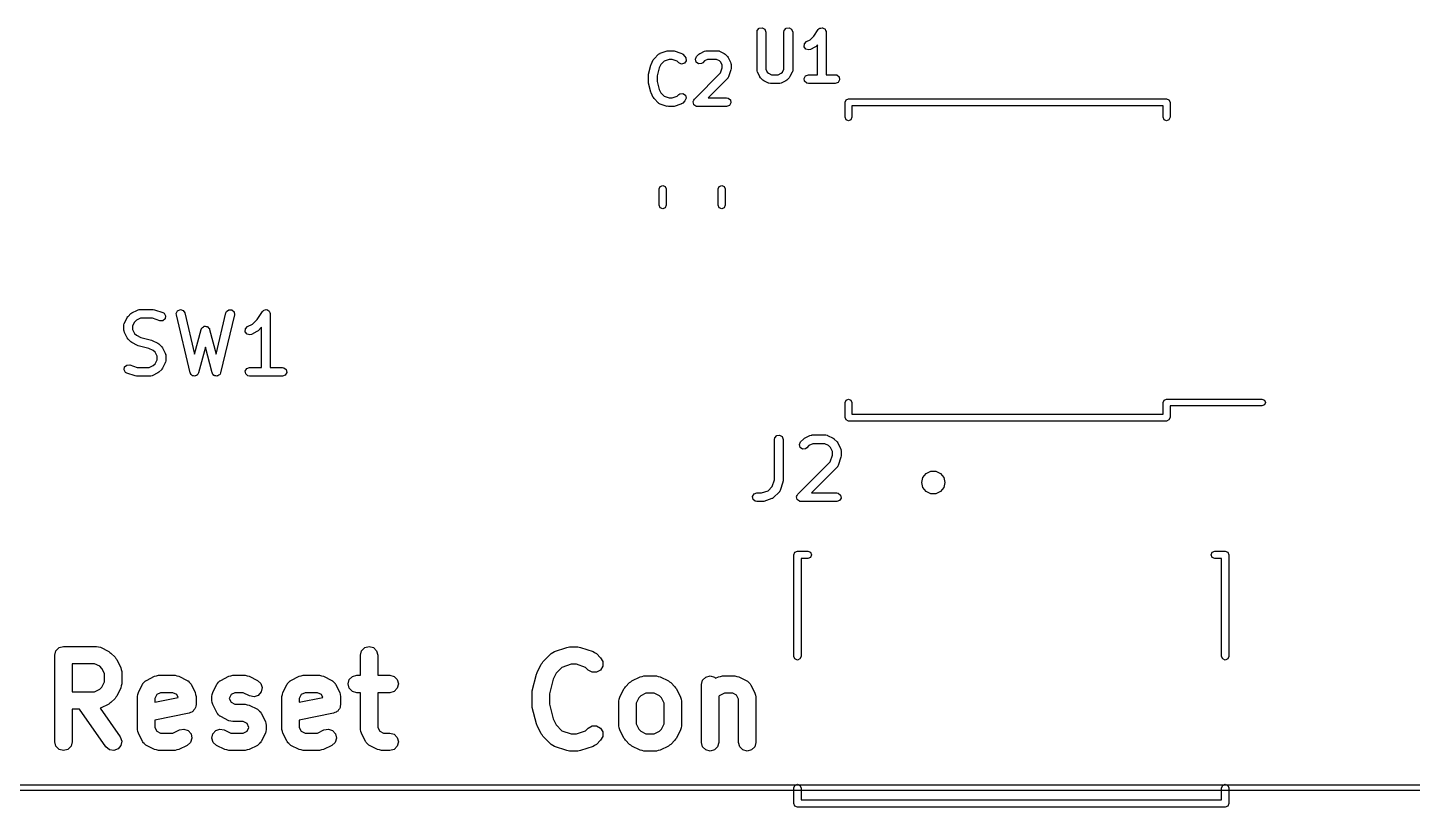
# Model space of a CAD drawing. Extents: x 0 to 4.25, y -4.42 to 0.
# Drawn here: x 0.903 to 1.846, y -4.344 to -3.814 of the extents above; entities that cross this region are included whole.
import ezdxf

# ---------------------------------------------------------------- set-up
doc = ezdxf.new("R2010")
doc.units = 0
doc.header["$MEASUREMENT"] = 0
doc.layers.add('BLACK', color=7, linetype='CONTINUOUS')

msp = doc.modelspace()

# ---------------------------------------------------------------- linework, layer by layer
at = {"layer": 'BLACK', "linetype": 'CONTINUOUS'}
for p, q in [((1.39959, -3.81657), (1.39977, -3.81554)), ((1.39959, -3.84248), (1.39959, -3.81657)), ((1.39977, -3.81554), (1.40109, -3.81397)), ((1.40109, -3.81397), (1.40311, -3.81362)), ((1.40311, -3.81362), (1.40489, -3.81464)), ((1.40489, -3.81464), (1.40559, -3.81657)), ((1.40559, -3.81657), (1.40559, -3.84177)), ((1.41787, -3.81657), (1.41805, -3.81554)), ((1.41787, -3.84177), (1.41787, -3.81657)), ((1.41805, -3.81554), (1.41937, -3.81397)), ((1.41937, -3.81397), (1.42139, -3.81362)), ((1.42139, -3.81362), (1.42317, -3.81464)), ((1.42317, -3.81464), (1.42387, -3.81657)), ((1.42387, -3.81657), (1.42387, -3.84248)), ((1.43835, -3.81923), (1.44123, -3.81491)), ((1.44123, -3.81491), (1.44195, -3.81415)), ((1.44195, -3.81415), (1.44212, -3.8141)), ((1.44212, -3.8141), (1.44223, -3.81397)), ((1.44223, -3.81397), (1.44309, -3.81382)), ((1.44309, -3.81382), (1.44392, -3.81358)), ((1.44392, -3.81358), (1.44408, -3.81365)), ((1.44408, -3.81365), (1.44425, -3.81362)), ((1.44425, -3.81362), (1.44501, -3.81405)), ((1.44501, -3.81405), (1.4458, -3.8144)), ((1.4458, -3.8144), (1.44588, -3.81456)), ((1.44588, -3.81456), (1.44603, -3.81464)), ((1.44603, -3.81464), (1.44633, -3.81546)), ((1.44633, -3.81546), (1.44671, -3.81624)), ((1.44671, -3.81624), (1.44667, -3.81641)), ((1.44667, -3.81641), (1.44673, -3.81657)), ((1.44673, -3.81657), (1.44673, -3.84557)), ((1.43171, -3.82657), (1.43183, -3.82452)), ((1.43293, -3.82822), (1.43171, -3.82657)), ((1.43183, -3.82452), (1.43325, -3.82303)), ((1.43325, -3.82303), (1.43586, -3.82172)), ((1.43586, -3.82172), (1.43835, -3.81923)), ((1.43898, -3.82687), (1.43593, -3.8284)), ((1.43902, -3.82683), (1.43898, -3.82687)), ((1.43976, -3.82631), (1.43902, -3.82683)), ((1.44073, -3.82534), (1.43976, -3.82631)), ((1.44073, -3.84557), (1.44073, -3.82534)), ((1.32744, -3.83852), (1.32896, -3.83547)), ((1.32896, -3.83547), (1.3295, -3.83475)), ((1.3295, -3.83475), (1.32952, -3.83469)), ((1.32952, -3.83469), (1.33257, -3.83164)), ((1.33257, -3.83164), (1.33342, -3.83104)), ((1.33342, -3.83104), (1.3336, -3.83103)), ((1.3336, -3.83103), (1.33374, -3.83092)), ((1.33374, -3.83092), (1.33832, -3.82939)), ((1.33631, -3.83639), (1.33411, -3.83859)), ((1.33975, -3.83524), (1.33631, -3.83639)), ((1.33832, -3.82939), (1.3392, -3.82926)), ((1.3392, -3.82926), (1.33926, -3.82924)), ((1.33926, -3.82924), (1.34231, -3.82924)), ((1.34182, -3.83524), (1.33975, -3.83524)), ((1.34526, -3.83639), (1.34182, -3.83524)), ((1.34231, -3.82924), (1.34319, -3.8294)), ((1.34319, -3.8294), (1.34326, -3.82939)), ((1.34326, -3.82939), (1.34783, -3.83092)), ((1.34629, -3.83741), (1.34526, -3.83639)), ((1.34783, -3.83092), (1.34875, -3.83141)), ((1.34875, -3.83141), (1.34884, -3.83157)), ((1.34884, -3.83157), (1.349, -3.83164)), ((1.349, -3.83164), (1.35053, -3.83317)), ((1.3513, -3.83606), (1.35013, -3.83774)), ((1.35053, -3.83317), (1.35113, -3.83402)), ((1.35113, -3.83402), (1.3513, -3.83606)), ((1.35761, -3.83503), (1.35848, -3.83317)), ((1.35814, -3.83701), (1.35761, -3.83503)), ((1.35982, -3.83819), (1.35814, -3.83701)), ((1.35848, -3.83317), (1.36, -3.83164)), ((1.36, -3.83164), (1.36073, -3.83113)), ((1.36073, -3.83113), (1.36078, -3.83108)), ((1.36078, -3.83108), (1.36383, -3.82956)), ((1.3639, -3.83623), (1.36272, -3.83741)), ((1.36383, -3.82956), (1.36483, -3.82926)), ((1.36588, -3.83524), (1.3639, -3.83623)), ((1.36483, -3.82926), (1.365, -3.8293)), ((1.365, -3.8293), (1.36517, -3.82924)), ((1.36517, -3.82924), (1.37279, -3.82924)), ((1.37208, -3.83524), (1.36588, -3.83524)), ((1.37406, -3.83623), (1.37208, -3.83524)), ((1.37279, -3.82924), (1.37381, -3.82942)), ((1.37381, -3.82942), (1.37395, -3.82954)), ((1.37395, -3.82954), (1.37413, -3.82956)), ((1.37489, -3.83706), (1.37406, -3.83623)), ((1.37413, -3.82956), (1.37718, -3.83108)), ((1.37718, -3.83108), (1.3779, -3.83161)), ((1.3779, -3.83161), (1.37796, -3.83164)), ((1.37796, -3.83164), (1.37948, -3.83317)), ((1.37948, -3.83317), (1.37999, -3.8339)), ((1.37999, -3.8339), (1.38004, -3.83395)), ((1.38004, -3.83395), (1.38157, -3.83699)), ((1.38157, -3.83699), (1.38186, -3.83799)), ((1.43493, -3.82869), (1.43293, -3.82822)), ((1.43593, -3.8284), (1.43493, -3.82869)), ((1.3256, -3.84595), (1.3257, -3.84536)), ((1.3256, -3.85053), (1.3256, -3.84595)), ((1.32569, -3.84523), (1.32721, -3.83913)), ((1.3257, -3.84536), (1.32569, -3.84523)), ((1.32721, -3.83913), (1.32742, -3.83866)), ((1.32742, -3.83866), (1.32744, -3.83852)), ((1.33295, -3.84091), (1.3316, -3.84632)), ((1.3316, -3.84632), (1.3316, -3.85016)), ((1.33411, -3.83859), (1.33295, -3.84091)), ((1.34815, -3.83828), (1.34629, -3.83741)), ((1.35013, -3.83774), (1.34815, -3.83828)), ((1.35695, -3.86212), (1.37474, -3.84433)), ((1.36187, -3.83801), (1.35982, -3.83819)), ((1.36272, -3.83741), (1.36187, -3.83801)), ((1.37474, -3.84433), (1.37588, -3.8409)), ((1.37588, -3.83904), (1.37489, -3.83706)), ((1.37588, -3.8409), (1.37588, -3.83904)), ((1.38173, -3.84233), (1.38021, -3.8469)), ((1.38188, -3.84138), (1.38173, -3.84227)), ((1.38173, -3.84227), (1.38173, -3.84233)), ((1.38186, -3.83799), (1.38182, -3.83817)), ((1.38182, -3.83817), (1.38188, -3.83834)), ((1.38188, -3.83834), (1.38188, -3.84138)), ((1.39965, -3.84264), (1.39959, -3.84248)), ((1.39961, -3.84282), (1.39965, -3.84264)), ((1.3999, -3.84382), (1.39961, -3.84282)), ((1.40143, -3.84686), (1.3999, -3.84382)), ((1.40559, -3.84177), (1.40658, -3.84375)), ((1.40658, -3.84375), (1.40741, -3.84458)), ((1.40741, -3.84458), (1.40939, -3.84557)), ((1.40939, -3.84557), (1.41407, -3.84557)), ((1.41407, -3.84557), (1.41605, -3.84458)), ((1.41605, -3.84458), (1.41688, -3.84375)), ((1.41688, -3.84375), (1.41787, -3.84177)), ((1.42356, -3.84382), (1.42203, -3.84686)), ((1.42358, -3.84364), (1.42356, -3.84382)), ((1.42369, -3.8435), (1.42358, -3.84364)), ((1.42387, -3.84248), (1.42369, -3.8435)), ((1.43163, -3.84805), (1.43266, -3.84627)), ((1.43266, -3.84627), (1.43459, -3.84557)), ((1.43459, -3.84557), (1.44073, -3.84557)), ((1.44673, -3.84557), (1.45287, -3.84557)), ((1.45287, -3.84557), (1.4539, -3.84575)), ((1.4539, -3.84575), (1.45547, -3.84707)), ((1.32564, -3.85066), (1.3256, -3.85053)), ((1.32569, -3.85125), (1.32564, -3.85066)), ((1.32721, -3.85735), (1.32569, -3.85125)), ((1.3316, -3.85016), (1.33295, -3.85557)), ((1.33295, -3.85557), (1.33411, -3.85789)), ((1.37948, -3.84808), (1.36632, -3.86124)), ((1.37956, -3.84791), (1.37948, -3.84808)), ((1.37971, -3.84782), (1.37956, -3.84791)), ((1.38021, -3.8469), (1.37971, -3.84782)), ((1.40148, -3.84691), (1.40143, -3.84686)), ((1.40199, -3.84764), (1.40148, -3.84691)), ((1.40351, -3.84917), (1.40199, -3.84764)), ((1.40357, -3.8492), (1.40351, -3.84917)), ((1.40429, -3.84973), (1.40357, -3.8492)), ((1.40734, -3.85125), (1.40429, -3.84973)), ((1.40752, -3.85127), (1.40734, -3.85125)), ((1.40766, -3.85139), (1.40752, -3.85127)), ((1.40868, -3.85157), (1.40766, -3.85139)), ((1.41478, -3.85157), (1.40868, -3.85157)), ((1.41495, -3.85151), (1.41478, -3.85157)), ((1.41512, -3.85155), (1.41495, -3.85151)), ((1.41612, -3.85125), (1.41512, -3.85155)), ((1.41917, -3.84973), (1.41612, -3.85125)), ((1.41921, -3.84968), (1.41917, -3.84973)), ((1.41995, -3.84917), (1.41921, -3.84968)), ((1.42147, -3.84764), (1.41995, -3.84917)), ((1.4215, -3.84759), (1.42147, -3.84764)), ((1.42203, -3.84686), (1.4215, -3.84759)), ((1.43199, -3.85007), (1.43163, -3.84805)), ((1.43356, -3.85139), (1.43199, -3.85007)), ((1.43459, -3.85157), (1.43356, -3.85139)), ((1.45287, -3.85157), (1.43459, -3.85157)), ((1.4548, -3.85087), (1.45287, -3.85157)), ((1.45583, -3.84909), (1.4548, -3.85087)), ((1.45547, -3.84707), (1.45583, -3.84909)), ((1.32729, -3.85747), (1.32721, -3.85735)), ((1.32744, -3.85796), (1.32729, -3.85747)), ((1.32896, -3.86101), (1.32744, -3.85796)), ((1.32901, -3.86106), (1.32896, -3.86101)), ((1.32952, -3.86179), (1.32901, -3.86106)), ((1.33257, -3.86484), (1.32952, -3.86179)), ((1.33273, -3.86491), (1.33257, -3.86484)), ((1.33283, -3.86507), (1.33273, -3.86491)), ((1.33374, -3.86556), (1.33283, -3.86507)), ((1.33411, -3.85789), (1.33631, -3.86009)), ((1.33631, -3.86009), (1.33975, -3.86124)), ((1.33975, -3.86124), (1.34182, -3.86124)), ((1.34182, -3.86124), (1.34526, -3.86009)), ((1.34526, -3.86009), (1.34629, -3.85907)), ((1.34629, -3.85907), (1.34714, -3.85847)), ((1.34714, -3.85847), (1.34918, -3.85829)), ((1.349, -3.86484), (1.34815, -3.86544)), ((1.35053, -3.86331), (1.349, -3.86484)), ((1.34918, -3.85829), (1.35086, -3.85947)), ((1.3514, -3.86145), (1.35053, -3.86331)), ((1.35086, -3.85947), (1.3514, -3.86145)), ((1.35608, -3.86398), (1.35614, -3.86385)), ((1.35632, -3.86485), (1.35608, -3.86398)), ((1.35612, -3.86372), (1.35657, -3.86294)), ((1.35614, -3.86385), (1.35612, -3.86372)), ((1.35648, -3.86574), (1.35632, -3.86485)), ((1.35657, -3.86294), (1.35695, -3.86212)), ((1.36632, -3.86124), (1.37888, -3.86124)), ((1.37888, -3.86124), (1.37991, -3.86142)), ((1.37991, -3.86142), (1.38148, -3.86274)), ((1.38184, -3.86476), (1.38081, -3.86654)), ((1.38148, -3.86274), (1.38184, -3.86476)), ((1.45953, -3.86429), (1.46022, -3.86262)), ((1.45953, -3.87453), (1.45953, -3.86429)), ((1.46022, -3.86262), (1.46189, -3.86193)), ((1.46189, -3.86193), (1.67843, -3.86193)), ((1.67843, -3.86193), (1.6801, -3.86262)), ((1.6801, -3.86262), (1.68079, -3.86429)), ((1.68079, -3.86429), (1.68079, -3.87453)), ((1.33832, -3.86709), (1.33374, -3.86556)), ((1.33838, -3.86708), (1.33832, -3.86709)), ((1.33926, -3.86724), (1.33838, -3.86708)), ((1.34231, -3.86724), (1.33926, -3.86724)), ((1.34237, -3.86722), (1.34231, -3.86724)), ((1.34326, -3.86709), (1.34237, -3.86722)), ((1.34783, -3.86556), (1.34326, -3.86709)), ((1.34797, -3.86545), (1.34783, -3.86556)), ((1.34815, -3.86544), (1.34797, -3.86545)), ((1.35658, -3.86583), (1.35648, -3.86574)), ((1.35662, -3.86596), (1.35658, -3.86583)), ((1.35736, -3.86648), (1.35662, -3.86596)), ((1.35805, -3.86706), (1.35736, -3.86648)), ((1.35823, -3.86709), (1.35805, -3.86706)), ((1.3583, -3.86714), (1.35823, -3.86709)), ((1.35843, -3.86713), (1.3583, -3.86714)), ((1.35907, -3.86724), (1.35843, -3.86713)), ((1.37888, -3.86724), (1.35907, -3.86724)), ((1.38081, -3.86654), (1.37888, -3.86724)), ((1.46022, -3.8762), (1.45953, -3.87453)), ((1.46425, -3.87453), (1.46356, -3.8762)), ((1.67606, -3.86665), (1.46425, -3.86665)), ((1.46425, -3.86665), (1.46425, -3.87453)), ((1.67606, -3.87453), (1.67606, -3.86665)), ((1.67675, -3.8762), (1.67606, -3.87453)), ((1.68079, -3.87453), (1.6801, -3.8762)), ((1.46189, -3.87689), (1.46022, -3.8762)), ((1.46356, -3.8762), (1.46189, -3.87689)), ((1.67843, -3.87689), (1.67675, -3.8762)), ((1.6801, -3.8762), (1.67843, -3.87689)), ((1.33303, -3.92332), (1.33372, -3.92165)), ((1.33372, -3.92165), (1.33539, -3.92096)), ((1.33539, -3.92096), (1.33706, -3.92165)), ((1.33706, -3.92165), (1.33776, -3.92332)), ((1.37319, -3.92332), (1.37388, -3.92165)), ((1.37388, -3.92165), (1.37555, -3.92096)), ((1.37555, -3.92096), (1.37722, -3.92165)), ((1.37722, -3.92165), (1.37791, -3.92332)), ((1.33303, -3.93439), (1.33303, -3.92332)), ((1.33776, -3.92332), (1.33776, -3.93439)), ((1.37319, -3.93439), (1.37319, -3.92332)), ((1.37791, -3.92332), (1.37791, -3.93439)), ((1.33372, -3.93606), (1.33303, -3.93439)), ((1.33539, -3.93676), (1.33372, -3.93606)), ((1.33706, -3.93606), (1.33539, -3.93676)), ((1.33776, -3.93439), (1.33706, -3.93606)), ((1.37388, -3.93606), (1.37319, -3.93439)), ((1.37555, -3.93676), (1.37388, -3.93606)), ((1.37722, -3.93606), (1.37555, -3.93676)), ((1.37791, -3.93439), (1.37722, -3.93606)), ((0.973951, -4.0076), (0.977701, -4.00572)), ((0.977701, -4.00572), (0.978684, -4.00543)), ((0.978684, -4.00543), (0.978855, -4.00547)), ((0.978855, -4.00547), (0.979021, -4.00541)), ((0.979021, -4.00541), (0.988395, -4.00541)), ((0.988395, -4.00541), (0.989265, -4.00556)), ((0.989265, -4.00556), (0.989329, -4.00556)), ((0.989329, -4.00556), (0.994953, -4.00744)), ((1.00421, -4.00802), (1.00511, -4.00622)), ((1.00511, -4.00622), (1.00697, -4.00541)), ((1.00697, -4.00541), (1.0089, -4.00599)), ((1.0089, -4.00599), (1.01002, -4.00768)), ((1.03802, -4.00768), (1.03842, -4.00674)), ((1.03842, -4.00674), (1.04004, -4.00553)), ((1.04004, -4.00553), (1.04206, -4.00565)), ((1.04206, -4.00565), (1.04353, -4.00704)), ((1.05922, -4.0121), (1.0628, -4.00672)), ((1.0628, -4.00672), (1.06351, -4.00598)), ((1.06351, -4.00598), (1.06368, -4.00593)), ((1.06368, -4.00593), (1.06378, -4.0058)), ((1.06378, -4.0058), (1.06463, -4.00566)), ((1.06463, -4.00566), (1.06545, -4.00541)), ((1.06545, -4.00541), (1.06561, -4.00548)), ((1.06561, -4.00548), (1.06577, -4.00545)), ((1.06577, -4.00545), (1.06652, -4.00588)), ((1.06652, -4.00588), (1.0673, -4.00623)), ((1.0673, -4.00623), (1.06738, -4.00638)), ((1.06738, -4.00638), (1.06752, -4.00646)), ((1.06752, -4.00646), (1.06782, -4.00727)), ((0.96857, -4.01586), (0.968748, -4.01485)), ((0.96857, -4.01961), (0.96857, -4.01586)), ((0.968748, -4.01485), (0.968861, -4.01472)), ((0.968861, -4.01472), (0.968881, -4.01454)), ((0.968881, -4.01454), (0.970756, -4.01079)), ((0.970756, -4.01079), (0.971282, -4.01008)), ((0.971282, -4.01008), (0.971309, -4.01002)), ((0.971309, -4.01002), (0.973184, -4.00815)), ((0.973184, -4.00815), (0.973907, -4.00764)), ((0.973907, -4.00764), (0.973951, -4.0076)), ((0.975824, -4.01386), (0.974475, -4.01656)), ((0.977021, -4.01266), (0.975824, -4.01386)), ((0.979718, -4.01131), (0.977021, -4.01266)), ((0.987916, -4.01131), (0.979718, -4.01131)), ((0.993086, -4.01304), (0.987916, -4.01131)), ((0.995105, -4.01298), (0.993086, -4.01304)), ((0.994953, -4.00744), (0.995855, -4.00792)), ((0.996616, -4.01164), (0.995105, -4.01298)), ((0.995855, -4.00792), (0.996912, -4.00964)), ((0.996912, -4.00964), (0.996616, -4.01164)), ((1.00427, -4.00905), (1.00421, -4.00802)), ((1.01364, -4.04842), (1.00427, -4.00905)), ((1.01002, -4.00768), (1.01668, -4.03566)), ((1.03135, -4.03566), (1.03802, -4.00768)), ((1.04376, -4.00905), (1.03439, -4.04842)), ((1.04353, -4.00704), (1.04376, -4.00905)), ((1.05269, -4.01697), (1.05601, -4.01531)), ((1.05601, -4.01531), (1.05922, -4.0121)), ((1.06782, -4.00727), (1.0682, -4.00804)), ((1.0682, -4.00804), (1.06816, -4.0082)), ((1.06816, -4.0082), (1.06821, -4.00836)), ((1.06821, -4.00836), (1.06821, -4.04478)), ((0.96863, -4.01978), (0.96857, -4.01961)), ((0.968589, -4.01995), (0.96863, -4.01978)), ((0.968881, -4.02093), (0.968589, -4.01995)), ((0.970756, -4.02468), (0.968881, -4.02093)), ((0.970803, -4.02472), (0.970756, -4.02468)), ((0.971309, -4.02545), (0.970803, -4.02472)), ((0.973184, -4.02732), (0.971309, -4.02545)), ((0.974475, -4.01656), (0.974475, -4.01891)), ((0.974475, -4.01891), (0.975824, -4.02161)), ((0.975824, -4.02161), (0.977021, -4.02281)), ((0.977021, -4.02281), (0.980052, -4.02432)), ((0.980052, -4.02432), (0.987237, -4.02612)), ((1.01668, -4.03566), (1.02116, -4.01885)), ((1.02116, -4.01885), (1.02159, -4.01792)), ((1.02159, -4.01792), (1.02182, -4.01776)), ((1.02182, -4.01776), (1.02193, -4.01752)), ((1.02193, -4.01752), (1.02262, -4.0172)), ((1.02262, -4.0172), (1.02325, -4.01676)), ((1.02325, -4.01676), (1.02352, -4.01678)), ((1.02352, -4.01678), (1.02376, -4.01667)), ((1.02376, -4.01667), (1.0245, -4.01687)), ((1.0245, -4.01687), (1.02526, -4.01693)), ((1.02526, -4.01693), (1.02545, -4.01712)), ((1.02545, -4.01712), (1.02571, -4.01719)), ((1.02571, -4.01719), (1.02615, -4.01782)), ((1.02615, -4.01782), (1.02669, -4.01836)), ((1.02669, -4.01836), (1.02671, -4.01863)), ((1.02671, -4.01863), (1.02687, -4.01885)), ((1.02687, -4.01885), (1.03135, -4.03566)), ((1.05118, -4.02045), (1.0513, -4.01844)), ((1.05239, -4.02207), (1.05118, -4.02045)), ((1.0513, -4.01844), (1.05269, -4.01697)), ((1.05435, -4.02254), (1.05239, -4.02207)), ((1.05533, -4.02225), (1.05435, -4.02254)), ((1.05908, -4.02038), (1.05533, -4.02225)), ((1.05913, -4.02033), (1.05908, -4.02038)), ((1.05985, -4.01982), (1.05913, -4.02033)), ((1.06231, -4.01736), (1.05985, -4.01982)), ((1.06231, -4.04478), (1.06231, -4.01736)), ((0.973242, -4.02735), (0.973184, -4.02732)), ((0.973951, -4.02788), (0.973242, -4.02735)), ((0.977701, -4.02975), (0.973951, -4.02788)), ((0.97784, -4.02977), (0.977701, -4.02975)), ((0.978305, -4.02997), (0.97784, -4.02977)), ((0.98549, -4.03177), (0.978305, -4.02997)), ((0.988521, -4.03329), (0.98549, -4.03177)), ((0.987237, -4.02612), (0.987702, -4.02633)), ((0.987702, -4.02633), (0.987841, -4.02634)), ((0.987841, -4.02634), (0.99159, -4.02822)), ((0.989718, -4.03448), (0.988521, -4.03329)), ((0.991067, -4.03718), (0.989718, -4.03448)), ((0.99159, -4.02822), (0.9923, -4.02874)), ((0.9923, -4.02874), (0.992358, -4.02877)), ((0.992358, -4.02877), (0.994233, -4.03065)), ((0.994233, -4.03065), (0.994739, -4.03137)), ((0.994739, -4.03137), (0.994786, -4.03141)), ((0.994786, -4.03141), (0.996661, -4.03516)), ((1.02402, -4.03107), (1.01937, -4.04849)), ((1.02866, -4.04849), (1.02402, -4.03107)), ((0.968629, -4.04645), (0.968926, -4.04445)), ((0.968926, -4.04445), (0.970437, -4.04311)), ((0.970437, -4.04311), (0.972456, -4.04306)), ((0.972456, -4.04306), (0.977626, -4.04478)), ((0.985823, -4.04478), (0.988521, -4.04343)), ((0.988521, -4.04343), (0.989718, -4.04223)), ((0.989718, -4.04223), (0.991067, -4.03954)), ((0.991067, -4.03954), (0.991067, -4.03718)), ((0.996661, -4.04155), (0.994786, -4.0453)), ((0.996661, -4.03516), (0.996953, -4.03615)), ((0.996681, -4.04138), (0.996661, -4.04155)), ((0.996794, -4.04124), (0.996681, -4.04138)), ((0.996972, -4.04023), (0.996794, -4.04124)), ((0.996953, -4.03615), (0.996912, -4.03632)), ((0.996912, -4.03632), (0.996972, -4.03648)), ((0.996972, -4.03648), (0.996972, -4.04023)), ((0.969687, -4.04817), (0.968629, -4.04645)), ((0.970589, -4.04866), (0.969687, -4.04817)), ((0.976213, -4.05053), (0.970589, -4.04866)), ((0.976277, -4.05053), (0.976213, -4.05053)), ((0.977147, -4.05068), (0.976277, -4.05053)), ((0.98652, -4.05068), (0.977147, -4.05068)), ((0.977626, -4.04478), (0.985823, -4.04478)), ((0.986686, -4.05062), (0.98652, -4.05068)), ((0.986858, -4.05066), (0.986686, -4.05062)), ((0.987841, -4.05037), (0.986858, -4.05066)), ((0.99159, -4.0485), (0.987841, -4.05037)), ((0.991635, -4.04845), (0.99159, -4.0485)), ((0.992358, -4.04794), (0.991635, -4.04845)), ((0.994233, -4.04607), (0.992358, -4.04794)), ((0.99426, -4.04601), (0.994233, -4.04607)), ((0.994786, -4.0453), (0.99426, -4.04601)), ((1.01381, -4.04867), (1.01364, -4.04842)), ((1.01384, -4.04898), (1.01381, -4.04867)), ((1.01436, -4.0495), (1.01384, -4.04898)), ((1.01476, -4.0501), (1.01436, -4.0495)), ((1.01505, -4.05019), (1.01476, -4.0501)), ((1.01527, -4.05041), (1.01505, -4.05019)), ((1.016, -4.05047), (1.01527, -4.05041)), ((1.01669, -4.05068), (1.016, -4.05047)), ((1.01698, -4.05056), (1.01669, -4.05068)), ((1.01728, -4.05058), (1.01698, -4.05056)), ((1.01788, -4.05017), (1.01728, -4.05058)), ((1.01855, -4.04988), (1.01788, -4.05017)), ((1.01868, -4.0496), (1.01855, -4.04988)), ((1.01894, -4.04942), (1.01868, -4.0496)), ((1.01937, -4.04849), (1.01894, -4.04942)), ((1.02884, -4.04875), (1.02866, -4.04849)), ((1.02887, -4.04905), (1.02884, -4.04875)), ((1.0294, -4.04955), (1.02887, -4.04905)), ((1.02982, -4.05015), (1.0294, -4.04955)), ((1.03012, -4.05023), (1.02982, -4.05015)), ((1.03034, -4.05044), (1.03012, -4.05023)), ((1.03107, -4.05048), (1.03034, -4.05044)), ((1.03177, -4.05067), (1.03107, -4.05048)), ((1.03205, -4.05054), (1.03177, -4.05067)), ((1.03236, -4.05056), (1.03205, -4.05054)), ((1.03294, -4.05013), (1.03236, -4.05056)), ((1.0336, -4.04982), (1.03294, -4.05013)), ((1.03373, -4.04954), (1.0336, -4.04982)), ((1.03398, -4.04936), (1.03373, -4.04954)), ((1.03439, -4.04842), (1.03398, -4.04936)), ((1.0511, -4.04722), (1.05211, -4.04547)), ((1.05145, -4.04921), (1.0511, -4.04722)), ((1.053, -4.05051), (1.05145, -4.04921)), ((1.05211, -4.04547), (1.05401, -4.04478)), ((1.05401, -4.05068), (1.053, -4.05051)), ((1.05401, -4.04478), (1.06231, -4.04478)), ((1.07651, -4.05068), (1.05401, -4.05068)), ((1.06821, -4.04478), (1.07651, -4.04478)), ((1.07651, -4.04478), (1.07752, -4.04496)), ((1.07841, -4.04999), (1.07651, -4.05068)), ((1.07752, -4.04496), (1.07907, -4.04626)), ((1.07942, -4.04824), (1.07841, -4.04999)), ((1.07907, -4.04626), (1.07942, -4.04824)), ((1.45953, -4.06862), (1.46022, -4.06695)), ((1.45953, -4.07886), (1.45953, -4.06862)), ((1.46022, -4.06695), (1.46189, -4.06626)), ((1.46189, -4.06626), (1.46356, -4.06695)), ((1.46356, -4.06695), (1.46425, -4.06862)), ((1.46425, -4.06862), (1.46425, -4.0765)), ((1.67606, -4.06862), (1.67675, -4.06695)), ((1.67606, -4.0765), (1.67606, -4.06862)), ((1.67675, -4.06695), (1.67843, -4.06626)), ((1.67843, -4.06626), (1.74339, -4.06626)), ((1.74339, -4.07098), (1.68079, -4.07098)), ((1.68079, -4.07098), (1.68079, -4.07886)), ((1.74339, -4.06626), (1.74506, -4.06695)), ((1.74506, -4.07029), (1.74339, -4.07098)), ((1.74506, -4.06695), (1.74575, -4.06862)), ((1.74575, -4.06862), (1.74506, -4.07029)), ((1.46022, -4.08053), (1.45953, -4.07886)), ((1.46189, -4.08122), (1.46022, -4.08053)), ((1.67843, -4.08122), (1.46189, -4.08122)), ((1.46425, -4.0765), (1.67606, -4.0765)), ((1.6801, -4.08053), (1.67843, -4.08122)), ((1.68079, -4.07886), (1.6801, -4.08053)), ((1.41169, -4.09269), (1.41299, -4.09114)), ((1.41299, -4.09114), (1.41498, -4.09079)), ((1.41498, -4.09079), (1.41672, -4.0918)), ((1.43191, -4.09293), (1.43566, -4.09105)), ((1.43566, -4.09105), (1.43664, -4.09076)), ((1.43664, -4.09076), (1.43682, -4.0908)), ((1.43682, -4.0908), (1.43698, -4.09074)), ((1.43698, -4.09074), (1.44636, -4.09074)), ((1.44636, -4.09074), (1.44737, -4.09092)), ((1.44737, -4.09092), (1.44751, -4.09103)), ((1.44751, -4.09103), (1.44768, -4.09105)), ((1.44768, -4.09105), (1.45144, -4.09293)), ((1.41151, -4.0937), (1.41169, -4.09269)), ((1.41151, -4.12136), (1.41151, -4.0937)), ((1.41672, -4.0918), (1.41742, -4.0937)), ((1.41742, -4.0937), (1.41742, -4.12184)), ((1.42841, -4.09719), (1.42926, -4.09536)), ((1.42893, -4.09914), (1.42841, -4.09719)), ((1.43059, -4.1003), (1.42893, -4.09914)), ((1.42926, -4.09536), (1.43114, -4.09348)), ((1.4326, -4.10012), (1.43059, -4.1003)), ((1.43114, -4.09348), (1.43186, -4.09298)), ((1.43186, -4.09298), (1.43191, -4.09293)), ((1.43344, -4.09954), (1.4326, -4.10012)), ((1.43498, -4.098), (1.43344, -4.09954)), ((1.43768, -4.09665), (1.43498, -4.098)), ((1.44567, -4.09665), (1.43768, -4.09665)), ((1.44837, -4.098), (1.44567, -4.09665)), ((1.44957, -4.0992), (1.44837, -4.098)), ((1.45092, -4.1019), (1.44957, -4.0992)), ((1.45144, -4.09293), (1.45215, -4.09346)), ((1.45215, -4.09346), (1.4522, -4.09348)), ((1.4522, -4.09348), (1.45408, -4.09536)), ((1.45408, -4.09536), (1.45459, -4.09608)), ((1.45459, -4.09608), (1.45463, -4.09613)), ((1.45463, -4.09613), (1.45651, -4.09988)), ((1.45651, -4.09988), (1.4568, -4.10086)), ((1.4568, -4.10086), (1.45676, -4.10104)), ((1.42739, -4.13101), (1.44941, -4.10899)), ((1.44941, -4.10899), (1.45092, -4.10448)), ((1.45092, -4.10448), (1.45092, -4.1019)), ((1.45667, -4.10589), (1.45479, -4.11152)), ((1.45682, -4.10495), (1.45667, -4.10582)), ((1.45667, -4.10582), (1.45667, -4.10589)), ((1.45676, -4.10104), (1.45682, -4.1012)), ((1.45682, -4.1012), (1.45682, -4.10495)), ((1.45408, -4.11267), (1.4366, -4.13015)), ((1.45416, -4.11251), (1.45408, -4.11267)), ((1.45431, -4.11242), (1.45416, -4.11251)), ((1.45479, -4.11152), (1.45431, -4.11242)), ((1.51173, -4.12308), (1.51252, -4.11966)), ((1.51252, -4.11966), (1.5147, -4.11693)), ((1.5147, -4.11693), (1.51786, -4.11541)), ((1.51786, -4.11541), (1.52136, -4.11542)), ((1.52136, -4.11542), (1.52452, -4.11694)), ((1.52452, -4.11694), (1.5267, -4.11968)), ((1.5267, -4.11968), (1.52748, -4.12309)), ((1.40272, -4.13015), (1.40724, -4.12865)), ((1.40724, -4.12865), (1.41001, -4.12588)), ((1.41001, -4.12588), (1.41151, -4.12136)), ((1.41539, -4.12841), (1.4149, -4.12931)), ((1.41726, -4.12278), (1.41539, -4.12841)), ((1.41742, -4.12184), (1.41726, -4.12271)), ((1.41726, -4.12271), (1.41726, -4.12278)), ((1.51251, -4.12649), (1.51173, -4.12308)), ((1.51468, -4.12924), (1.51251, -4.12649)), ((1.51784, -4.13076), (1.51468, -4.12924)), ((1.5245, -4.12926), (1.52134, -4.13077)), ((1.52669, -4.12653), (1.5245, -4.12926)), ((1.52748, -4.12312), (1.52669, -4.12653)), ((1.52748, -4.12309), (1.52748, -4.12312)), ((1.39654, -4.13259), (1.39755, -4.13084)), ((1.39689, -4.13458), (1.39654, -4.13259)), ((1.39844, -4.13588), (1.39689, -4.13458)), ((1.39755, -4.13084), (1.39945, -4.13015)), ((1.39945, -4.13606), (1.39844, -4.13588)), ((1.39945, -4.13015), (1.40272, -4.13015)), ((1.4032, -4.13606), (1.39945, -4.13606)), ((1.40326, -4.13603), (1.4032, -4.13606)), ((1.40414, -4.1359), (1.40326, -4.13603)), ((1.40977, -4.13403), (1.40414, -4.1359)), ((1.4099, -4.13392), (1.40977, -4.13403)), ((1.41008, -4.1339), (1.4099, -4.13392)), ((1.41092, -4.13331), (1.41008, -4.1339)), ((1.41467, -4.12956), (1.41092, -4.13331)), ((1.41475, -4.1294), (1.41467, -4.12956)), ((1.4149, -4.12931), (1.41475, -4.1294)), ((1.42653, -4.13285), (1.42659, -4.13272)), ((1.42676, -4.1337), (1.42653, -4.13285)), ((1.42657, -4.13259), (1.42701, -4.13182)), ((1.42659, -4.13272), (1.42657, -4.13259)), ((1.42692, -4.13458), (1.42676, -4.1337)), ((1.42702, -4.13467), (1.42692, -4.13458)), ((1.42701, -4.13182), (1.42739, -4.13101)), ((1.42706, -4.1348), (1.42702, -4.13467)), ((1.42778, -4.13531), (1.42706, -4.1348)), ((1.42847, -4.13588), (1.42778, -4.13531)), ((1.42865, -4.13591), (1.42847, -4.13588)), ((1.42871, -4.13596), (1.42865, -4.13591)), ((1.42884, -4.13594), (1.42871, -4.13596)), ((1.42947, -4.13606), (1.42884, -4.13594)), ((1.45387, -4.13606), (1.42947, -4.13606)), ((1.4366, -4.13015), (1.45387, -4.13015)), ((1.45387, -4.13015), (1.45488, -4.13033)), ((1.45577, -4.13536), (1.45387, -4.13606)), ((1.45488, -4.13033), (1.45643, -4.13163)), ((1.45678, -4.13362), (1.45577, -4.13536)), ((1.45643, -4.13163), (1.45678, -4.13362)), ((1.52134, -4.13077), (1.51784, -4.13076)), ((1.42459, -4.1723), (1.42532, -4.17054)), ((1.42459, -4.2414), (1.42459, -4.1723)), ((1.42532, -4.17054), (1.42709, -4.1698)), ((1.42709, -4.1698), (1.43417, -4.1698)), ((1.43417, -4.1748), (1.42959, -4.1748)), ((1.42959, -4.1748), (1.42959, -4.2414)), ((1.43417, -4.1698), (1.43594, -4.17054)), ((1.43594, -4.17407), (1.43417, -4.1748)), ((1.43594, -4.17054), (1.43667, -4.1723)), ((1.43667, -4.1723), (1.43594, -4.17407)), ((1.70884, -4.1723), (1.70957, -4.17054)), ((1.70957, -4.17407), (1.70884, -4.1723)), ((1.70957, -4.17054), (1.71134, -4.1698)), ((1.71134, -4.1748), (1.70957, -4.17407)), ((1.71134, -4.1698), (1.71843, -4.1698)), ((1.71593, -4.1748), (1.71134, -4.1748)), ((1.71593, -4.2414), (1.71593, -4.1748)), ((1.71843, -4.1698), (1.72019, -4.17054)), ((1.72019, -4.17054), (1.72093, -4.1723)), ((1.72093, -4.1723), (1.72093, -4.2414)), ((0.921485, -4.24049), (0.922276, -4.23754)), ((0.921485, -4.29955), (0.921485, -4.24049)), ((0.922276, -4.23754), (0.924438, -4.23538)), ((0.924438, -4.23538), (0.92739, -4.23459)), ((0.92739, -4.23459), (0.949887, -4.23459)), ((0.949887, -4.23459), (0.951199, -4.23494)), ((0.951199, -4.23494), (0.952529, -4.23521)), ((0.952529, -4.23521), (0.958153, -4.23803)), ((0.958153, -4.23803), (0.958864, -4.23866)), ((0.958864, -4.23866), (0.959688, -4.23913)), ((0.959688, -4.23913), (0.9625, -4.24194)), ((0.9625, -4.24194), (0.962975, -4.24277)), ((1.12958, -4.24049), (1.13037, -4.23754)), ((1.12958, -4.25427), (1.12958, -4.24049)), ((1.13037, -4.23754), (1.13254, -4.23538)), ((1.13254, -4.23538), (1.13549, -4.23459)), ((1.13549, -4.23459), (1.13844, -4.23538)), ((1.13844, -4.23538), (1.1406, -4.23754)), ((1.1406, -4.23754), (1.14139, -4.24049)), ((1.14139, -4.24049), (1.14139, -4.25427)), ((1.25375, -4.24515), (1.25938, -4.23952)), ((1.25938, -4.23952), (1.26055, -4.23885)), ((1.26055, -4.23885), (1.26169, -4.2381)), ((1.26169, -4.2381), (1.27012, -4.23529)), ((1.27012, -4.23529), (1.27107, -4.23523)), ((1.27107, -4.23523), (1.27199, -4.23498)), ((1.27199, -4.23498), (1.27762, -4.23498)), ((1.27762, -4.23498), (1.27853, -4.23523)), ((1.27853, -4.23523), (1.27948, -4.23529)), ((1.27948, -4.23529), (1.28792, -4.2381)), ((1.28792, -4.2381), (1.28905, -4.23885)), ((1.28905, -4.23885), (1.29023, -4.23952)), ((1.29023, -4.23952), (1.29304, -4.24234)), ((1.29304, -4.24234), (1.29457, -4.24498)), ((1.42532, -4.24317), (1.42459, -4.2414)), ((1.42959, -4.2414), (1.42885, -4.24317)), ((1.71666, -4.24317), (1.71593, -4.2414)), ((1.72093, -4.2414), (1.72019, -4.24317)), ((0.933296, -4.2464), (0.933296, -4.26552)), ((0.948493, -4.2464), (0.933296, -4.2464)), ((0.952014, -4.24816), (0.948493, -4.2464)), ((0.95347, -4.24962), (0.952014, -4.24816)), ((0.955231, -4.25314), (0.95347, -4.24962)), ((0.962975, -4.24277), (0.963606, -4.24348)), ((0.963606, -4.24348), (0.966418, -4.2491)), ((0.966418, -4.2491), (0.96669, -4.25043)), ((0.96669, -4.25043), (0.967042, -4.25174)), ((0.967042, -4.25174), (0.967042, -4.26018)), ((1.24984, -4.25231), (1.25265, -4.24668)), ((1.25265, -4.24668), (1.25328, -4.24597)), ((1.25328, -4.24597), (1.25375, -4.24515)), ((1.26674, -4.24886), (1.26278, -4.25282)), ((1.27295, -4.24679), (1.26674, -4.24886)), ((1.27666, -4.24679), (1.27295, -4.24679)), ((1.28286, -4.24886), (1.27666, -4.24679)), ((1.28469, -4.25069), (1.28286, -4.24886)), ((1.28734, -4.25222), (1.28469, -4.25069)), ((1.29304, -4.25069), (1.29039, -4.25222)), ((1.29457, -4.24804), (1.29304, -4.25069)), ((1.29457, -4.24498), (1.29457, -4.24804)), ((1.42709, -4.2439), (1.42532, -4.24317)), ((1.42885, -4.24317), (1.42709, -4.2439)), ((1.71843, -4.2439), (1.71666, -4.24317)), ((1.72019, -4.24317), (1.71843, -4.2439)), ((0.95347, -4.26231), (0.955231, -4.25879)), ((0.955231, -4.25879), (0.955231, -4.25314)), ((0.967042, -4.26018), (0.96669, -4.26149)), ((0.978351, -4.26598), (0.981163, -4.26035)), ((0.981163, -4.26035), (0.981403, -4.26008)), ((0.981403, -4.26008), (0.981517, -4.25974)), ((0.981517, -4.25974), (0.982405, -4.25895)), ((0.982405, -4.25895), (0.983192, -4.25806)), ((0.983192, -4.25806), (0.983534, -4.25795)), ((0.983534, -4.25795), (0.983804, -4.25771)), ((0.983804, -4.25771), (0.989429, -4.2549)), ((0.989429, -4.2549), (0.990759, -4.25463)), ((0.990759, -4.25463), (0.99207, -4.25427)), ((0.99207, -4.25427), (1.00332, -4.25427)), ((1.00332, -4.25427), (1.00463, -4.25463)), ((1.00463, -4.25463), (1.00596, -4.2549)), ((1.00596, -4.2549), (1.01158, -4.25771)), ((1.01158, -4.25771), (1.01185, -4.25795)), ((1.01185, -4.25795), (1.0122, -4.25806)), ((1.0122, -4.25806), (1.01298, -4.25895)), ((1.01298, -4.25895), (1.01387, -4.25974)), ((1.01387, -4.25974), (1.01399, -4.26008)), ((1.01399, -4.26008), (1.01422, -4.26035)), ((1.01422, -4.26035), (1.01704, -4.26598)), ((1.02897, -4.26598), (1.03178, -4.26035)), ((1.03178, -4.26035), (1.03202, -4.26008)), ((1.03202, -4.26008), (1.03214, -4.25974)), ((1.03214, -4.25974), (1.03302, -4.25895)), ((1.03302, -4.25895), (1.03381, -4.25806)), ((1.03381, -4.25806), (1.03415, -4.25795)), ((1.03415, -4.25795), (1.03442, -4.25771)), ((1.03442, -4.25771), (1.04005, -4.2549)), ((1.04005, -4.2549), (1.04138, -4.25463)), ((1.04138, -4.25463), (1.04269, -4.25427)), ((1.04269, -4.25427), (1.05112, -4.25427)), ((1.05112, -4.25427), (1.05244, -4.25463)), ((1.05244, -4.25463), (1.05377, -4.2549)), ((1.05377, -4.2549), (1.05939, -4.25771)), ((1.05939, -4.25771), (1.06168, -4.25974)), ((1.06168, -4.25974), (1.06264, -4.26264)), ((1.07678, -4.26598), (1.07959, -4.26035)), ((1.07959, -4.26035), (1.07983, -4.26008)), ((1.07983, -4.26008), (1.07994, -4.25974)), ((1.07994, -4.25974), (1.08083, -4.25895)), ((1.08083, -4.25895), (1.08162, -4.25806)), ((1.08162, -4.25806), (1.08196, -4.25795)), ((1.08196, -4.25795), (1.08223, -4.25771)), ((1.08223, -4.25771), (1.08785, -4.2549)), ((1.08785, -4.2549), (1.08918, -4.25463)), ((1.08918, -4.25463), (1.09049, -4.25427)), ((1.09049, -4.25427), (1.10174, -4.25427)), ((1.10174, -4.25427), (1.10305, -4.25463)), ((1.10305, -4.25463), (1.10438, -4.2549)), ((1.10438, -4.2549), (1.11001, -4.25771)), ((1.11001, -4.25771), (1.11028, -4.25795)), ((1.11028, -4.25795), (1.11062, -4.25806)), ((1.11062, -4.25806), (1.11141, -4.25895)), ((1.11141, -4.25895), (1.1123, -4.25974)), ((1.1123, -4.25974), (1.11241, -4.26008)), ((1.11241, -4.26008), (1.11265, -4.26035)), ((1.11265, -4.26035), (1.11546, -4.26598)), ((1.12115, -4.26018), (1.12194, -4.25723)), ((1.12194, -4.26313), (1.12115, -4.26018)), ((1.12194, -4.25723), (1.1241, -4.25507)), ((1.1241, -4.25507), (1.12705, -4.25427)), ((1.12705, -4.25427), (1.12958, -4.25427)), ((1.14139, -4.25427), (1.14955, -4.25427)), ((1.14955, -4.25427), (1.1525, -4.25507)), ((1.1525, -4.25507), (1.15466, -4.25723)), ((1.15466, -4.25723), (1.15546, -4.26018)), ((1.15546, -4.26018), (1.15466, -4.26313)), ((1.24658, -4.26477), (1.24939, -4.25352)), ((1.24939, -4.25352), (1.24971, -4.25295)), ((1.24971, -4.25295), (1.24984, -4.25231)), ((1.26069, -4.25701), (1.25821, -4.26692)), ((1.26278, -4.25282), (1.26069, -4.25701)), ((1.29039, -4.25222), (1.28734, -4.25222)), ((1.31, -4.26202), (1.31281, -4.25921)), ((1.31281, -4.25921), (1.31363, -4.25873)), ((1.31363, -4.25873), (1.31434, -4.2581)), ((1.31434, -4.2581), (1.31997, -4.25529)), ((1.31997, -4.25529), (1.3213, -4.25502)), ((1.3213, -4.25502), (1.32261, -4.25467)), ((1.32261, -4.25467), (1.33105, -4.25467)), ((1.33105, -4.25467), (1.33236, -4.25502)), ((1.33236, -4.25502), (1.33369, -4.25529)), ((1.33369, -4.25529), (1.33931, -4.2581)), ((1.33931, -4.2581), (1.34002, -4.25873)), ((1.34002, -4.25873), (1.34085, -4.25921)), ((1.34085, -4.25921), (1.34366, -4.26202)), ((1.3617, -4.26057), (1.36249, -4.25762)), ((1.3617, -4.29994), (1.3617, -4.26057)), ((1.36249, -4.25762), (1.36465, -4.25546)), ((1.36465, -4.25546), (1.3676, -4.25467)), ((1.3676, -4.25467), (1.37056, -4.25546)), ((1.37056, -4.25546), (1.37139, -4.2563)), ((1.37139, -4.2563), (1.3734, -4.25529)), ((1.3734, -4.25529), (1.37473, -4.25502)), ((1.37473, -4.25502), (1.37604, -4.25467)), ((1.37604, -4.25467), (1.38448, -4.25467)), ((1.38448, -4.25467), (1.38579, -4.25502)), ((1.38579, -4.25502), (1.38712, -4.25529)), ((1.38712, -4.25529), (1.39274, -4.2581)), ((1.39274, -4.2581), (1.39301, -4.25834)), ((1.39301, -4.25834), (1.39336, -4.25846)), ((1.39336, -4.25846), (1.39414, -4.25935)), ((1.39414, -4.25935), (1.39503, -4.26013)), ((1.39503, -4.26013), (1.39514, -4.26047)), ((1.39514, -4.26047), (1.39538, -4.26074)), ((1.39538, -4.26074), (1.3982, -4.26637)), ((0.933296, -4.26552), (0.948493, -4.26552)), ((0.948493, -4.26552), (0.952014, -4.26376)), ((0.952014, -4.26376), (0.95347, -4.26231)), ((0.9625, -4.26998), (0.959688, -4.27279)), ((0.962975, -4.26916), (0.9625, -4.26998)), ((0.963606, -4.26845), (0.962975, -4.26916)), ((0.966418, -4.26282), (0.963606, -4.26845)), ((0.96669, -4.26149), (0.966418, -4.26282)), ((0.977728, -4.26862), (0.978079, -4.26731)), ((0.977728, -4.29111), (0.977728, -4.26862)), ((0.978079, -4.26731), (0.978351, -4.26598)), ((0.990847, -4.26739), (0.989539, -4.27001)), ((0.989539, -4.27266), (1.00557, -4.26945)), ((0.989539, -4.27001), (0.989539, -4.27266)), ((0.993464, -4.26609), (0.990847, -4.26739)), ((1.00192, -4.26609), (0.993464, -4.26609)), ((1.00454, -4.26739), (1.00192, -4.26609)), ((1.00557, -4.26945), (1.00454, -4.26739)), ((1.01704, -4.26598), (1.01731, -4.26731)), ((1.01731, -4.26731), (1.01766, -4.26862)), ((1.01766, -4.26862), (1.01766, -4.27424)), ((1.02835, -4.26862), (1.0287, -4.26731)), ((1.02835, -4.27143), (1.02835, -4.26862)), ((1.0287, -4.26731), (1.02897, -4.26598)), ((1.04147, -4.26739), (1.04016, -4.27001)), ((1.04016, -4.27001), (1.04016, -4.27003)), ((1.04016, -4.27003), (1.04147, -4.27265)), ((1.04408, -4.26609), (1.04147, -4.26739)), ((1.04973, -4.26609), (1.04408, -4.26609)), ((1.05411, -4.26827), (1.04973, -4.26609)), ((1.0571, -4.26889), (1.05411, -4.26827)), ((1.06, -4.26792), (1.0571, -4.26889)), ((1.06203, -4.26563), (1.06, -4.26792)), ((1.06264, -4.26264), (1.06203, -4.26563)), ((1.07615, -4.26862), (1.0765, -4.26731)), ((1.07615, -4.29111), (1.07615, -4.26862)), ((1.0765, -4.26731), (1.07678, -4.26598)), ((1.08927, -4.26739), (1.08796, -4.27001)), ((1.08796, -4.27266), (1.104, -4.26945)), ((1.08796, -4.27001), (1.08796, -4.27266)), ((1.09189, -4.26609), (1.08927, -4.26739)), ((1.10035, -4.26609), (1.09189, -4.26609)), ((1.10297, -4.26739), (1.10035, -4.26609)), ((1.104, -4.26945), (1.10297, -4.26739)), ((1.11546, -4.26598), (1.11573, -4.26731)), ((1.11573, -4.26731), (1.11609, -4.26862)), ((1.11609, -4.26862), (1.11609, -4.27424)), ((1.1241, -4.26529), (1.12194, -4.26313)), ((1.12705, -4.26609), (1.1241, -4.26529)), ((1.12958, -4.26609), (1.12705, -4.26609)), ((1.12958, -4.29111), (1.12958, -4.26609)), ((1.14955, -4.26609), (1.14139, -4.26609)), ((1.14139, -4.26609), (1.14139, -4.28972)), ((1.1525, -4.26529), (1.14955, -4.26609)), ((1.15466, -4.26313), (1.1525, -4.26529)), ((1.2464, -4.2662), (1.24659, -4.26549)), ((1.2464, -4.27463), (1.2464, -4.2662)), ((1.24659, -4.26549), (1.24658, -4.26477)), ((1.25821, -4.26692), (1.25821, -4.27391)), ((1.30546, -4.27182), (1.30581, -4.27051)), ((1.30581, -4.27051), (1.30608, -4.26918)), ((1.30608, -4.26918), (1.30889, -4.26356)), ((1.30889, -4.26356), (1.30952, -4.26285)), ((1.30952, -4.26285), (1.31, -4.26202)), ((1.31903, -4.2697), (1.31727, -4.27322)), ((1.32048, -4.26824), (1.31903, -4.2697)), ((1.324, -4.26648), (1.32048, -4.26824)), ((1.32965, -4.26648), (1.324, -4.26648)), ((1.33317, -4.26824), (1.32965, -4.26648)), ((1.33463, -4.2697), (1.33317, -4.26824)), ((1.33639, -4.27322), (1.33463, -4.2697)), ((1.34366, -4.26202), (1.34413, -4.26285)), ((1.34413, -4.26285), (1.34476, -4.26356)), ((1.34476, -4.26356), (1.34758, -4.26918)), ((1.34758, -4.26918), (1.34785, -4.27051)), ((1.34785, -4.27051), (1.3482, -4.27182)), ((1.37391, -4.26824), (1.37351, -4.26864)), ((1.37351, -4.26864), (1.37351, -4.29994)), ((1.37743, -4.26648), (1.37391, -4.26824)), ((1.38308, -4.26648), (1.37743, -4.26648)), ((1.3857, -4.26779), (1.38308, -4.26648)), ((1.38701, -4.2704), (1.3857, -4.26779)), ((1.38701, -4.29994), (1.38701, -4.2704)), ((1.3982, -4.26637), (1.39847, -4.2677)), ((1.39847, -4.2677), (1.39882, -4.26901)), ((1.39882, -4.26901), (1.39882, -4.29994)), ((0.938376, -4.27733), (0.933296, -4.27733)), ((0.933296, -4.27733), (0.933296, -4.29955)), ((0.956298, -4.30294), (0.938376, -4.27733)), ((0.952528, -4.27671), (0.952379, -4.27674)), ((0.952379, -4.27674), (0.965974, -4.29616)), ((0.958153, -4.2739), (0.952528, -4.27671)), ((0.958864, -4.27327), (0.958153, -4.2739)), ((0.959688, -4.27279), (0.958864, -4.27327)), ((1.01291, -4.28003), (0.989539, -4.28471)), ((1.01378, -4.2796), (1.01291, -4.28003)), ((1.01471, -4.27936), (1.01378, -4.2796)), ((1.01512, -4.27894), (1.01471, -4.27936)), ((1.01565, -4.27868), (1.01512, -4.27894)), ((1.01619, -4.27787), (1.01565, -4.27868)), ((1.01687, -4.27719), (1.01619, -4.27787)), ((1.01702, -4.27662), (1.01687, -4.27719)), ((1.01735, -4.27613), (1.01702, -4.27662)), ((1.01741, -4.27517), (1.01735, -4.27613)), ((1.01766, -4.27424), (1.01741, -4.27517)), ((1.0287, -4.27274), (1.02835, -4.27143)), ((1.02897, -4.27407), (1.0287, -4.27274)), ((1.03178, -4.27969), (1.02897, -4.27407)), ((1.03202, -4.27996), (1.03178, -4.27969)), ((1.03214, -4.28031), (1.03202, -4.27996)), ((1.04147, -4.27265), (1.04408, -4.27396)), ((1.04408, -4.27396), (1.05112, -4.27396)), ((1.05112, -4.27396), (1.05244, -4.27431)), ((1.05244, -4.27431), (1.05377, -4.27458)), ((1.05377, -4.27458), (1.05939, -4.2774)), ((1.05939, -4.2774), (1.05966, -4.27763)), ((1.05966, -4.27763), (1.06, -4.27775)), ((1.06, -4.27775), (1.06079, -4.27864)), ((1.06079, -4.27864), (1.06168, -4.27942)), ((1.06168, -4.27942), (1.06179, -4.27977)), ((1.06179, -4.27977), (1.06203, -4.28004)), ((1.06203, -4.28004), (1.06484, -4.28566)), ((1.11134, -4.28003), (1.08796, -4.28471)), ((1.1122, -4.2796), (1.11134, -4.28003)), ((1.11313, -4.27936), (1.1122, -4.2796)), ((1.11355, -4.27894), (1.11313, -4.27936)), ((1.11408, -4.27868), (1.11355, -4.27894)), ((1.11461, -4.27787), (1.11408, -4.27868)), ((1.11529, -4.27719), (1.11461, -4.27787)), ((1.11545, -4.27662), (1.11529, -4.27719)), ((1.11577, -4.27613), (1.11545, -4.27662)), ((1.11584, -4.27517), (1.11577, -4.27613)), ((1.11609, -4.27424), (1.11584, -4.27517)), ((1.24659, -4.27534), (1.2464, -4.27463)), ((1.24658, -4.27607), (1.24659, -4.27534)), ((1.24939, -4.28732), (1.24658, -4.27607)), ((1.25821, -4.27391), (1.26069, -4.28382)), ((1.30546, -4.2887), (1.30546, -4.27182)), ((1.31727, -4.27322), (1.31727, -4.2873)), ((1.33639, -4.2873), (1.33639, -4.27322)), ((1.3482, -4.27182), (1.3482, -4.2887)), ((0.989539, -4.28471), (0.989539, -4.28972)), ((1.03302, -4.28109), (1.03214, -4.28031)), ((1.03381, -4.28198), (1.03302, -4.28109)), ((1.03415, -4.2821), (1.03381, -4.28198)), ((1.03442, -4.28233), (1.03415, -4.2821)), ((1.04005, -4.28515), (1.03442, -4.28233)), ((1.04138, -4.28542), (1.04005, -4.28515)), ((1.04269, -4.28577), (1.04138, -4.28542)), ((1.04973, -4.28577), (1.04269, -4.28577)), ((1.05235, -4.28708), (1.04973, -4.28577)), ((1.05366, -4.2897), (1.05235, -4.28708)), ((1.06484, -4.28566), (1.06512, -4.28699)), ((1.06512, -4.28699), (1.06547, -4.2883)), ((1.06547, -4.2883), (1.06547, -4.29111)), ((1.08796, -4.28471), (1.08796, -4.28972)), ((1.24971, -4.28789), (1.24939, -4.28732)), ((1.24984, -4.28852), (1.24971, -4.28789)), ((1.25265, -4.29415), (1.24984, -4.28852)), ((1.26069, -4.28382), (1.26278, -4.28801)), ((1.26278, -4.28801), (1.26674, -4.29197)), ((1.28469, -4.29014), (1.28734, -4.28862)), ((1.28734, -4.28862), (1.29039, -4.28862)), ((1.29039, -4.28862), (1.29304, -4.29014)), ((1.30581, -4.29001), (1.30546, -4.2887)), ((1.31727, -4.2873), (1.31903, -4.29082)), ((1.33463, -4.29082), (1.33639, -4.2873)), ((1.3482, -4.2887), (1.34785, -4.29001)), ((0.965974, -4.29616), (0.967019, -4.29904)), ((0.978079, -4.29242), (0.977728, -4.29111)), ((0.978351, -4.29375), (0.978079, -4.29242)), ((0.981163, -4.29938), (0.978351, -4.29375)), ((0.989539, -4.28972), (0.990847, -4.29234)), ((0.990847, -4.29234), (0.993464, -4.29364)), ((0.993464, -4.29364), (1.00192, -4.29364)), ((1.00192, -4.29364), (1.0063, -4.29146)), ((1.0063, -4.29146), (1.0093, -4.29084)), ((1.0093, -4.29084), (1.0122, -4.29181)), ((1.0122, -4.29181), (1.01422, -4.2941)), ((1.01484, -4.29709), (1.01387, -4.29999)), ((1.01422, -4.2941), (1.01484, -4.29709)), ((1.02836, -4.29709), (1.02897, -4.2941)), ((1.02932, -4.29999), (1.02836, -4.29709)), ((1.02897, -4.2941), (1.031, -4.29181)), ((1.031, -4.29181), (1.0339, -4.29084)), ((1.0339, -4.29084), (1.03689, -4.29146)), ((1.03689, -4.29146), (1.04127, -4.29364)), ((1.04127, -4.29364), (1.04973, -4.29364)), ((1.04973, -4.29364), (1.05235, -4.29234)), ((1.05235, -4.29234), (1.05366, -4.28972)), ((1.05366, -4.28972), (1.05366, -4.2897)), ((1.06484, -4.29375), (1.06203, -4.29938)), ((1.06512, -4.29242), (1.06484, -4.29375)), ((1.06547, -4.29111), (1.06512, -4.29242)), ((1.0765, -4.29242), (1.07615, -4.29111)), ((1.07678, -4.29375), (1.0765, -4.29242)), ((1.07959, -4.29938), (1.07678, -4.29375)), ((1.08796, -4.28972), (1.08927, -4.29234)), ((1.08927, -4.29234), (1.09189, -4.29364)), ((1.09189, -4.29364), (1.10035, -4.29364)), ((1.10035, -4.29364), (1.10473, -4.29146)), ((1.10473, -4.29146), (1.10772, -4.29084)), ((1.10772, -4.29084), (1.11062, -4.29181)), ((1.11062, -4.29181), (1.11265, -4.2941)), ((1.11326, -4.29709), (1.1123, -4.29999)), ((1.11265, -4.2941), (1.11326, -4.29709)), ((1.12994, -4.29242), (1.12958, -4.29111)), ((1.13021, -4.29375), (1.12994, -4.29242)), ((1.13302, -4.29938), (1.13021, -4.29375)), ((1.14139, -4.28972), (1.1427, -4.29234)), ((1.1427, -4.29234), (1.14532, -4.29364)), ((1.14532, -4.29364), (1.14955, -4.29364)), ((1.14955, -4.29364), (1.1525, -4.29444)), ((1.1525, -4.29444), (1.15466, -4.2966)), ((1.15466, -4.2966), (1.15546, -4.29955)), ((1.25328, -4.29486), (1.25265, -4.29415)), ((1.25375, -4.29568), (1.25328, -4.29486)), ((1.25938, -4.30131), (1.25375, -4.29568)), ((1.26674, -4.29197), (1.27295, -4.29404)), ((1.27295, -4.29404), (1.27666, -4.29404)), ((1.27666, -4.29404), (1.28286, -4.29197)), ((1.28286, -4.29197), (1.28469, -4.29014)), ((1.29304, -4.2985), (1.29023, -4.30131)), ((1.29304, -4.29014), (1.29457, -4.29279)), ((1.29457, -4.29585), (1.29304, -4.2985)), ((1.29457, -4.29279), (1.29457, -4.29585)), ((1.30608, -4.29134), (1.30581, -4.29001)), ((1.30889, -4.29696), (1.30608, -4.29134)), ((1.30952, -4.29767), (1.30889, -4.29696)), ((1.31, -4.2985), (1.30952, -4.29767)), ((1.31281, -4.30131), (1.31, -4.2985)), ((1.31903, -4.29082), (1.32048, -4.29228)), ((1.32048, -4.29228), (1.324, -4.29404)), ((1.324, -4.29404), (1.32965, -4.29404)), ((1.32965, -4.29404), (1.33317, -4.29228)), ((1.33317, -4.29228), (1.33463, -4.29082)), ((1.34366, -4.2985), (1.34085, -4.30131)), ((1.34413, -4.29767), (1.34366, -4.2985)), ((1.34476, -4.29696), (1.34413, -4.29767)), ((1.34758, -4.29134), (1.34476, -4.29696)), ((1.34785, -4.29001), (1.34758, -4.29134)), ((0.922276, -4.3025), (0.921485, -4.29955)), ((0.924438, -4.30466), (0.922276, -4.3025)), ((0.92739, -4.30546), (0.924438, -4.30466)), ((0.930343, -4.30466), (0.92739, -4.30546)), ((0.932505, -4.3025), (0.930343, -4.30466)), ((0.933296, -4.29955), (0.932505, -4.3025)), ((0.95864, -4.3049), (0.956298, -4.30294)), ((0.96165, -4.30543), (0.95864, -4.3049)), ((0.964523, -4.30439), (0.96165, -4.30543)), ((0.966488, -4.30205), (0.964523, -4.30439)), ((0.967019, -4.29904), (0.966488, -4.30205)), ((0.981403, -4.29965), (0.981163, -4.29938)), ((0.981517, -4.29999), (0.981403, -4.29965)), ((0.982405, -4.30078), (0.981517, -4.29999)), ((0.983192, -4.30167), (0.982405, -4.30078)), ((0.983534, -4.30178), (0.983192, -4.30167)), ((0.983804, -4.30202), (0.983534, -4.30178)), ((0.989429, -4.30483), (0.983804, -4.30202)), ((0.990759, -4.3051), (0.989429, -4.30483)), ((0.99207, -4.30546), (0.990759, -4.3051)), ((1.00332, -4.30546), (0.99207, -4.30546)), ((1.00463, -4.3051), (1.00332, -4.30546)), ((1.00596, -4.30483), (1.00463, -4.3051)), ((1.01158, -4.30202), (1.00596, -4.30483)), ((1.01387, -4.29999), (1.01158, -4.30202)), ((1.03161, -4.30202), (1.02932, -4.29999)), ((1.03724, -4.30483), (1.03161, -4.30202)), ((1.03857, -4.3051), (1.03724, -4.30483)), ((1.03988, -4.30546), (1.03857, -4.3051)), ((1.05112, -4.30546), (1.03988, -4.30546)), ((1.05244, -4.3051), (1.05112, -4.30546)), ((1.05377, -4.30483), (1.05244, -4.3051)), ((1.05939, -4.30202), (1.05377, -4.30483)), ((1.05966, -4.30178), (1.05939, -4.30202)), ((1.06, -4.30167), (1.05966, -4.30178)), ((1.06079, -4.30078), (1.06, -4.30167)), ((1.06168, -4.29999), (1.06079, -4.30078)), ((1.06179, -4.29965), (1.06168, -4.29999)), ((1.06203, -4.29938), (1.06179, -4.29965)), ((1.07983, -4.29965), (1.07959, -4.29938)), ((1.07994, -4.29999), (1.07983, -4.29965)), ((1.08083, -4.30078), (1.07994, -4.29999)), ((1.08162, -4.30167), (1.08083, -4.30078)), ((1.08196, -4.30178), (1.08162, -4.30167)), ((1.08223, -4.30202), (1.08196, -4.30178)), ((1.08785, -4.30483), (1.08223, -4.30202)), ((1.08918, -4.3051), (1.08785, -4.30483)), ((1.09049, -4.30546), (1.08918, -4.3051)), ((1.10174, -4.30546), (1.09049, -4.30546)), ((1.10305, -4.3051), (1.10174, -4.30546)), ((1.10438, -4.30483), (1.10305, -4.3051)), ((1.11001, -4.30202), (1.10438, -4.30483)), ((1.1123, -4.29999), (1.11001, -4.30202)), ((1.13326, -4.29965), (1.13302, -4.29938)), ((1.13337, -4.29999), (1.13326, -4.29965)), ((1.13426, -4.30078), (1.13337, -4.29999)), ((1.13505, -4.30167), (1.13426, -4.30078)), ((1.13539, -4.30178), (1.13505, -4.30167)), ((1.13566, -4.30202), (1.13539, -4.30178)), ((1.14128, -4.30483), (1.13566, -4.30202)), ((1.14261, -4.3051), (1.14128, -4.30483)), ((1.14393, -4.30546), (1.14261, -4.3051)), ((1.14955, -4.30546), (1.14393, -4.30546)), ((1.1525, -4.30466), (1.14955, -4.30546)), ((1.15466, -4.3025), (1.1525, -4.30466)), ((1.15546, -4.29955), (1.15466, -4.3025)), ((1.26055, -4.30199), (1.25938, -4.30131)), ((1.26169, -4.30273), (1.26055, -4.30199)), ((1.27012, -4.30555), (1.26169, -4.30273)), ((1.27107, -4.3056), (1.27012, -4.30555)), ((1.27199, -4.30585), (1.27107, -4.3056)), ((1.27762, -4.30585), (1.27199, -4.30585)), ((1.27853, -4.3056), (1.27762, -4.30585)), ((1.27948, -4.30555), (1.27853, -4.3056)), ((1.28792, -4.30273), (1.27948, -4.30555)), ((1.28905, -4.30199), (1.28792, -4.30273)), ((1.29023, -4.30131), (1.28905, -4.30199)), ((1.31363, -4.30178), (1.31281, -4.30131)), ((1.31434, -4.30241), (1.31363, -4.30178)), ((1.31997, -4.30523), (1.31434, -4.30241)), ((1.3213, -4.3055), (1.31997, -4.30523)), ((1.32261, -4.30585), (1.3213, -4.3055)), ((1.33105, -4.30585), (1.32261, -4.30585)), ((1.33236, -4.3055), (1.33105, -4.30585)), ((1.33369, -4.30523), (1.33236, -4.3055)), ((1.33931, -4.30241), (1.33369, -4.30523)), ((1.34002, -4.30178), (1.33931, -4.30241)), ((1.34085, -4.30131), (1.34002, -4.30178)), ((1.36249, -4.3029), (1.3617, -4.29994)), ((1.36465, -4.30506), (1.36249, -4.3029)), ((1.3676, -4.30585), (1.36465, -4.30506)), ((1.37056, -4.30506), (1.3676, -4.30585)), ((1.37272, -4.3029), (1.37056, -4.30506)), ((1.37351, -4.29994), (1.37272, -4.3029)), ((1.3878, -4.3029), (1.38701, -4.29994)), ((1.38996, -4.30506), (1.3878, -4.3029)), ((1.39291, -4.30585), (1.38996, -4.30506)), ((1.39587, -4.30506), (1.39291, -4.30585)), ((1.39803, -4.3029), (1.39587, -4.30506)), ((1.39882, -4.29994), (1.39803, -4.3029)), ((4.25197, -4.33268), (0, -4.33268)), ((0.001969, -4.32874), (4.25, -4.32874)), ((1.42459, -4.33096), (1.42532, -4.3292)), ((1.42459, -4.34159), (1.42459, -4.33096)), ((1.42532, -4.3292), (1.42709, -4.32846)), ((1.42709, -4.32846), (1.42885, -4.3292)), ((1.42885, -4.3292), (1.42959, -4.33096)), ((1.42959, -4.33096), (1.42959, -4.33909)), ((1.71593, -4.33096), (1.71666, -4.3292)), ((1.71593, -4.33909), (1.71593, -4.33096)), ((1.71666, -4.3292), (1.71843, -4.32846)), ((1.71843, -4.32846), (1.72019, -4.3292)), ((1.72019, -4.3292), (1.72093, -4.33096)), ((1.72093, -4.33096), (1.72093, -4.34159)), ((1.42532, -4.34336), (1.42459, -4.34159)), ((1.42709, -4.34409), (1.42532, -4.34336)), ((1.71843, -4.34409), (1.42709, -4.34409)), ((1.42959, -4.33909), (1.71593, -4.33909)), ((1.72019, -4.34336), (1.71843, -4.34409)), ((1.72093, -4.34159), (1.72019, -4.34336))]:
    msp.add_line(p, q, dxfattribs=at)

doc.saveas('drawing.dxf')
